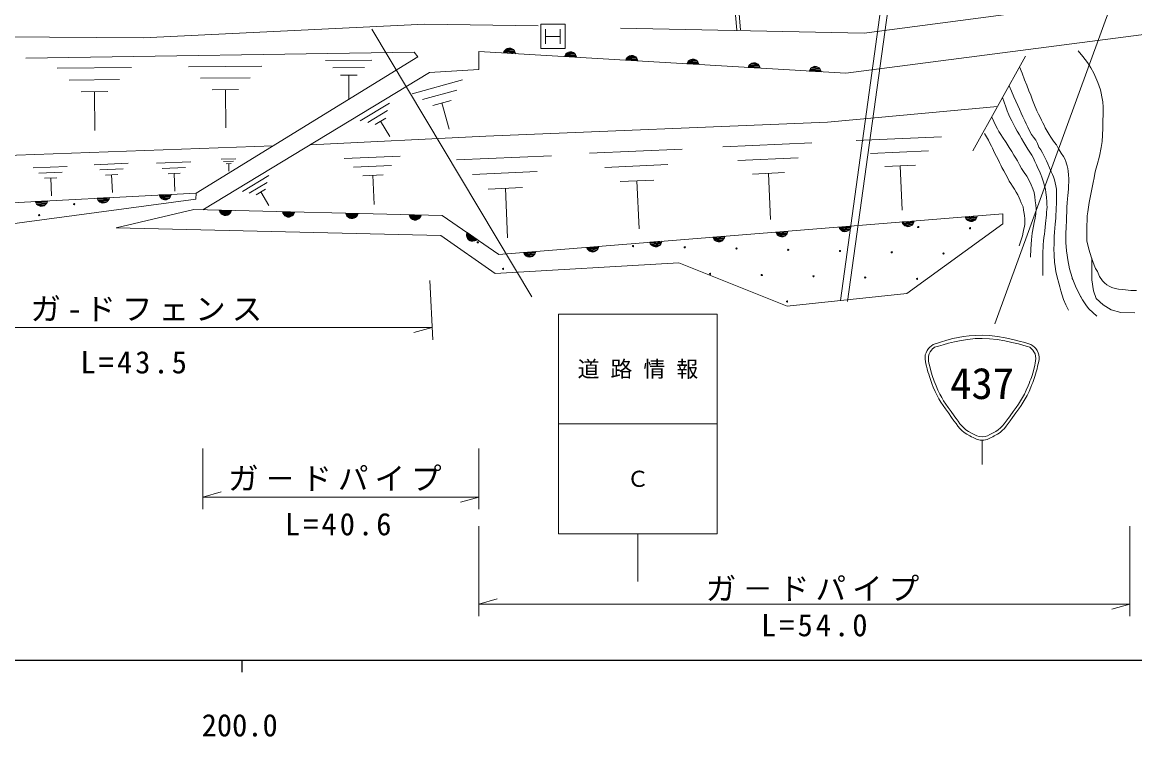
# Model space of a CAD drawing. Units: millimetres, scale not verified. Extents: x 40000 to 680000, y 20000 to 380000.
# Drawn here: x 250013 to 341192, y 198715 to 257288 of the extents above; entities that cross this region are included whole.
import ezdxf
from ezdxf.enums import TextEntityAlignment as Align

# ---------------------------------------------------------------- set-up
doc = ezdxf.new("R2010")
doc.units = ezdxf.units.MM
doc.header["$LTSCALE"] = 1000
for name, color, linetype, lineweight in [('M-BGD', 7, 'Continuous', 13), ('M-STR-HTXT', 7, 'Continuous', 13), ('M-STR-STRC', 7, 'Continuous', 13), ('M-TTL-BAND', 7, 'Continuous', 25)]:
    doc.layers.add(name, color=color, linetype=linetype, lineweight=lineweight)
doc.styles.add('ＭＳ ゴシック', font='')
doc.styles.get('ＭＳ ゴシック').set_extended_font_data('MS Gothic')

msp = doc.modelspace()

# ---------------------------------------------------------------- linework, layer by layer
at = {"layer": 'M-BGD'}
for p, q in [((324103, 285357), (317065, 234467)), ((324697, 285275), (317659, 234385)), ((292910, 256725), (292910, 255525)), ((294110, 256725), (294110, 255525)), ((317516, 253100), (348133, 257077)), ((292910, 256125), (294110, 256125)), ((250314, 254338), (282128, 254824)), ((287438, 254890), (287440, 253405)), ((317516, 253100), (287438, 254890)), ((290407, 254774), (289489, 254828)), ((289513, 254887), (290391, 254835)), ((290375, 254896), (289536, 254946)), ((289600, 255002), (290318, 254959)), ((290262, 255023), (289663, 255058)), ((289767, 255112), (290166, 255088)), ((295420, 254475), (294502, 254530)), ((294525, 254589), (295404, 254536)), ((295388, 254597), (294549, 254647)), ((294613, 254704), (295331, 254661)), ((295275, 254724), (294676, 254760)), ((294779, 254814), (295179, 254790)), ((299625, 254405), (300344, 254363)), ((300288, 254426), (299689, 254462)), ((299792, 254516), (300192, 254492)), ((327923, 246741), (332242, 254498)), ((252864, 253513), (258964, 253567)), ((263643, 253644), (269642, 253698)), ((274858, 254152), (278658, 254190)), ((278056, 253576), (275472, 253550)), ((300433, 254177), (299515, 254232)), ((299538, 254290), (300417, 254238)), ((300400, 254299), (299562, 254349)), ((305446, 253879), (304528, 253933)), ((304551, 253992), (305430, 253940)), ((305413, 254001), (304575, 254051)), ((304638, 254107), (305357, 254064)), ((305301, 254128), (304702, 254164)), ((304805, 254217), (305205, 254194)), ((310459, 253580), (309541, 253635)), ((309564, 253694), (310443, 253642)), ((310426, 253703), (309588, 253753)), ((309651, 253809), (310370, 253766)), ((310314, 253830), (309715, 253865)), ((309818, 253919), (310217, 253895)), ((314664, 253511), (315383, 253468)), ((315327, 253531), (314728, 253567)), ((314831, 253621), (315230, 253597)), ((257996, 252582), (253849, 252545)), ((268691, 252729), (264611, 252693)), ((276086, 252948), (277454, 252962)), ((276770, 252955), (276790, 250979)), ((281967, 251418), (286108, 252575)), ((315472, 253282), (314554, 253337)), ((314577, 253396), (315456, 253343)), ((315439, 253404), (314601, 253454)), ((265580, 251741), (267740, 251761)), ((266660, 251751), (266688, 248631)), ((285631, 251727), (282814, 250941)), ((254833, 251578), (257029, 251598)), ((255931, 251588), (255959, 248416)), ((283662, 250463), (285153, 250879)), ((277709, 249208), (280103, 250661)), ((279952, 250045), (278325, 249057)), ((284408, 250671), (285009, 248518)), ((278940, 248907), (279802, 249430)), ((279371, 249168), (280126, 247924)), ((270567, 247160), (243633, 246185)), ((307431, 247073), (314723, 247394)), ((318368, 247595), (325361, 247902)), ((276393, 246112), (280988, 246314)), ((285607, 245998), (293399, 246341)), ((296493, 246551), (304086, 246885)), ((324292, 246734), (319536, 246525)), ((250906, 245356), (253704, 245474)), ((255903, 245610), (258700, 245728)), ((261026, 245729), (263824, 245847)), ((263395, 245381), (261493, 245301)), ((266318, 246061), (267517, 246103)), ((267332, 245905), (266517, 245876)), ((266716, 245691), (267147, 245706)), ((266931, 245698), (266954, 245075)), ((280285, 245546), (277160, 245409)), ((302924, 245617), (297761, 245390)), ((313608, 246176), (308649, 245957)), ((320705, 245455), (323222, 245566)), ((321963, 245511), (322123, 241874)), ((253275, 245007), (251373, 244927)), ((251839, 244498), (252846, 244541)), ((252343, 244520), (252404, 243065)), ((258272, 245261), (256369, 245181)), ((256836, 244752), (257843, 244795)), ((257339, 244774), (257400, 243319)), ((261959, 244872), (262966, 244914)), ((262463, 244893), (262524, 243438)), ((268074, 243417), (270212, 244714)), ((277928, 244706), (279582, 244779)), ((278755, 244742), (278860, 242353)), ((292207, 245039), (286908, 244806)), ((309867, 244842), (312493, 244957)), ((311180, 244900), (311347, 241107)), ((270077, 244164), (268624, 243282)), ((269173, 243148), (269943, 243615)), ((288210, 243614), (291015, 243737)), ((289613, 243676), (289791, 239624)), ((299030, 244228), (301763, 244349)), ((300396, 244289), (300570, 240340)), ((251126, 242533), (252045, 242582)), ((256201, 242801), (257119, 242849)), ((257103, 242789), (256224, 242742)), ((256247, 242683), (257086, 242727)), ((257029, 242664), (256310, 242626)), ((256373, 242570), (256972, 242601)), ((256876, 242536), (256476, 242515)), ((261275, 243069), (262194, 243117)), ((262177, 243056), (261298, 243010)), ((261322, 242951), (262160, 242995)), ((262104, 242932), (261385, 242894)), ((261448, 242838), (262047, 242869)), ((261950, 242804), (261551, 242783)), ((269558, 243381), (270233, 242270)), ((252028, 242521), (251149, 242474)), ((251172, 242415), (252011, 242460)), ((251954, 242397), (251235, 242359)), ((251298, 242302), (251898, 242333)), ((251801, 242268), (251401, 242247)), ((266199, 241814), (267119, 241792)), ((267098, 241733), (266218, 241754)), ((266236, 241693), (267076, 241673)), ((267015, 241615), (266295, 241632)), ((271384, 241690), (272304, 241668)), ((272283, 241608), (271403, 241629)), ((266354, 241571), (266953, 241556)), ((266852, 241499), (266452, 241508)), ((271421, 241569), (272261, 241549)), ((272200, 241490), (271480, 241508)), ((271539, 241446), (272138, 241432)), ((272037, 241374), (271637, 241384)), ((276569, 241565), (277489, 241543)), ((277468, 241484), (276588, 241505)), ((276606, 241444), (277446, 241424)), ((277385, 241366), (276665, 241383)), ((276723, 241322), (277323, 241307)), ((277222, 241250), (276822, 241259)), ((281754, 241441), (282674, 241419)), ((282652, 241359), (281773, 241380)), ((281791, 241320), (282631, 241300)), ((282570, 241241), (281850, 241259)), ((281908, 241197), (282508, 241183)), ((282407, 241125), (282007, 241135)), ((322162, 240856), (323079, 240930)), ((323064, 240869), (322186, 240798)), ((322211, 240740), (323048, 240807)), ((322993, 240743), (322276, 240685)), ((327331, 241272), (328248, 241346)), ((328233, 241284), (327356, 241214)), ((327381, 241156), (328218, 241223)), ((328163, 241158), (327446, 241101)), ((327510, 241046), (328108, 241094)), ((328013, 241026), (327615, 240994)), ((286435, 239851), (287129, 239377)), ((287179, 239415), (286453, 239912)), ((286470, 239973), (287229, 239453)), ((311822, 240025), (312739, 240099)), ((312724, 240038), (311847, 239967)), ((311872, 239909), (312709, 239976)), ((312654, 239912), (311936, 239854)), ((312001, 239799), (312599, 239847)), ((316992, 240441), (317909, 240515)), ((317894, 240453), (317017, 240383)), ((317041, 240324), (317879, 240392)), ((317824, 240327), (317106, 240270)), ((317171, 240215), (317769, 240263)), ((317674, 240195), (317275, 240163)), ((322340, 240630), (322938, 240678)), ((322844, 240610), (322445, 240578)), ((287045, 239361), (286451, 239768)), ((286467, 239684), (286962, 239346)), ((286845, 239353), (286515, 239578)), ((301483, 239194), (302400, 239268)), ((302384, 239207), (301507, 239136)), ((301532, 239078), (302369, 239145)), ((302314, 239081), (301597, 239023)), ((301661, 238968), (302259, 239016)), ((302164, 238948), (301766, 238916)), ((306652, 239610), (307569, 239684)), ((307554, 239622), (306677, 239552)), ((306702, 239493), (307539, 239561)), ((307484, 239496), (306766, 239438)), ((306831, 239383), (307429, 239431)), ((307334, 239364), (306936, 239332)), ((312504, 239779), (312105, 239747)), ((291143, 238363), (292060, 238437)), ((292045, 238376), (291168, 238305)), ((291192, 238247), (292030, 238314)), ((291975, 238250), (291257, 238192)), ((291322, 238137), (291920, 238185)), ((291825, 238117), (291426, 238085)), ((296313, 238779), (297230, 238853)), ((297215, 238791), (296337, 238721)), ((296362, 238662), (297199, 238730)), ((297144, 238665), (296427, 238607)), ((296492, 238552), (297089, 238601)), ((296995, 238533), (296596, 238501))]:
    msp.add_line(p, q, dxfattribs=at)
for points in [[(299054, 256799), (319004, 256405), (346840, 260075)], [(233396, 257154), (248394, 256099), (259924, 255997), (283001, 257126), (292306, 256994)], [(234573, 255078), (238551, 252995), (246496, 242349), (264269, 243287), (264249, 242797), (246099, 240343), (237575, 251889), (232222, 255017)], [(282128, 254824), (282428, 254453), (264269, 243287)], [(336542, 254954), (336931, 254481), (337319, 253975), (337593, 253563), (337837, 253112), (337995, 252733), (338153, 252335), (338273, 252055), (338383, 251760), (338449, 251480), (338498, 251184), (338565, 250761), (338613, 250321), (338612, 249758), (338585, 249170), (338573, 248606), (338556, 248019), (338514, 247524), (338441, 247012), (338292, 246311), (338103, 245588), (338011, 245243), (337926, 244881), (337859, 244520), (337794, 244144), (337710, 243739), (337617, 243319), (337535, 242923), (337455, 242509), (337391, 242142), (337337, 241758), (337304, 241421), (337280, 241069), (337267, 240623), (337258, 240157), (337251, 239761), (337277, 239354), (337342, 239030), (337435, 238697), (337542, 238339), (337654, 237966), (337745, 237667), (337857, 237363), (337987, 237107), (338129, 236842), (338312, 236451), (338544, 236077), (338708, 235919), (338902, 235775), (339099, 235650), (339314, 235545), (339584, 235467), (339872, 235417), (340154, 235377), (340446, 235341), (340882, 235307), (341336, 235284)], [(331757, 253627), (331954, 253103), (332163, 252560), (332337, 252127), (332517, 251676), (332662, 251301), (332812, 250910), (332985, 250479), (333176, 250035), (333308, 249743), (333456, 249445), (333560, 249252), (333665, 249050), (333757, 248849), (333853, 248641), (334010, 248370), (334183, 248094), (334317, 247860), (334466, 247622), (334617, 247429), (334770, 247226), (334883, 247029), (334996, 246820), (335167, 246557), (335345, 246283), (335449, 246079), (335543, 245859), (335605, 245694), (335656, 245519), (335695, 245308), (335722, 245086), (335758, 244776), (335782, 244454), (335778, 244179), (335764, 243893), (335755, 243623), (335740, 243344), (335713, 243089), (335680, 242825), (335647, 242488), (335626, 242136), (335614, 241747), (335605, 241342), (335590, 240962), (335571, 240567), (335548, 239901), (335553, 239209), (335571, 238891), (335600, 238560), (335641, 238196), (335694, 237818), (335844, 237077), (336053, 236350), (336074, 236288), (336107, 236195), (336389, 235514), (336739, 234830), (336754, 234804), (336769, 234777), (336911, 234540), (337064, 234298), (337236, 234048), (337432, 233801), (337744, 233491), (338095, 233193)], [(264821, 241909), (283394, 253181), (287440, 253405)], [(330897, 252084), (331081, 251636), (331277, 251174), (331433, 250827), (331596, 250467), (331733, 250154), (331878, 249830), (332022, 249529), (332173, 249217), (332302, 248953), (332432, 248675), (332566, 248379), (332727, 248086), (332903, 247856), (333081, 247615), (333213, 247343), (333344, 247056), (333487, 246830), (333639, 246596), (333748, 246373), (333851, 246136), (333954, 245916), (334063, 245688), (334205, 245361), (334352, 245020), (334442, 244819), (334529, 244608), (334606, 244368), (334670, 244113), (334723, 243865), (334765, 243606), (334789, 243262), (334788, 242902), (334778, 242642), (334765, 242372), (334752, 242089), (334741, 241795), (334731, 241517), (334718, 241229), (334703, 240986), (334682, 240734), (334649, 240408), (334617, 240069), (334599, 239730), (334587, 239377), (334578, 239059), (334573, 238729), (334587, 238191), (334625, 237631), (334661, 237251), (334717, 236858), (334822, 236386), (334957, 235901), (335047, 235594), (335141, 235274), (335242, 234920), (335362, 234556), (335546, 234127), (335767, 233691)], [(330361, 251120), (330491, 250739), (330628, 250343), (330741, 250025), (330873, 249701), (330991, 249456), (331118, 249202), (331244, 248927), (331382, 248646), (331554, 248362), (331740, 248070), (331917, 247762), (332098, 247439), (332263, 247168), (332441, 246890), (332601, 246645), (332759, 246384), (332886, 246138), (333007, 245877), (333127, 245601), (333257, 245317), (333379, 245073), (333498, 244816), (333580, 244584), (333655, 244340), (333727, 244106), (333800, 243863), (333865, 243600), (333916, 243323), (333955, 242950), (333982, 242560), (333998, 242353), (334005, 242138), (333989, 241935), (333967, 241723), (333951, 241494), (333937, 241255), (333913, 241022), (333884, 240780), (333851, 240486), (333817, 240180), (333785, 239912), (333751, 239633), (333721, 239352), (333695, 239058), (333677, 238795), (333666, 238521), (333665, 238248), (333666, 237965), (333663, 237604), (333657, 237229), (333655, 236883), (333657, 236522)], [(329950, 250383), (316022, 249100), (288020, 247957), (273604, 247239)], [(332652, 238020), (332680, 238726), (332731, 239459), (332795, 240002), (332891, 240562), (332958, 240884), (333030, 241221), (333098, 241595), (333125, 241986), (333093, 242309), (333042, 242646), (333006, 242985), (332948, 243330), (332835, 243640), (332689, 243955), (332525, 244316), (332335, 244678), (332120, 244982), (331901, 245300), (331742, 245601), (331583, 245919), (331445, 246152), (331294, 246389), (331105, 246692), (330911, 247008), (330648, 247438), (330365, 247878), (330214, 248098), (330063, 248331), (329938, 248554), (329818, 248793), (329644, 249145), (329465, 249512)], [(328882, 248171), (329038, 247905), (329193, 247624), (329314, 247379), (329438, 247124), (329525, 246953), (329617, 246775), (329737, 246535), (329862, 246285), (329990, 246041), (330117, 245785), (330207, 245581), (330305, 245370), (330468, 245098), (330639, 244817), (330767, 244549), (330903, 244273), (331036, 244065), (331182, 243851), (331326, 243609), (331468, 243353), (331599, 243126), (331725, 242886), (331808, 242689), (331893, 242483), (331967, 242322), (332034, 242153), (332086, 241893), (332119, 241615), (332154, 241412), (332185, 241200), (332191, 240979), (332175, 240748), (332147, 240548), (332109, 240342), (332054, 240069), (331987, 239786), (331866, 239375), (331723, 238952)], [(337663, 237935), (337663, 236162), (337807, 235270), (338037, 234637), (338613, 234119), (339246, 233716), (340051, 233486), (341202, 233457)]]:
    msp.add_lwpolyline(points, dxfattribs=at)
for points in [[(292510, 255125), (292510, 257125), (294510, 257125), (294510, 255125)], [(289446, 254771), (289493, 254888), (289558, 254984), (289664, 255078), (289768, 255132), (289890, 255165), (290050, 255156), (290167, 255108), (290263, 255043), (290357, 254937), (290411, 254833), (290444, 254711)], [(294458, 254472), (294506, 254590), (294571, 254686), (294677, 254780), (294781, 254834), (294903, 254867), (295062, 254857), (295180, 254810), (295276, 254744), (295370, 254639), (295424, 254535), (295457, 254413)], [(299471, 254174), (299518, 254292), (299584, 254388), (299690, 254482), (299794, 254536), (299916, 254569), (300075, 254559), (300193, 254512), (300289, 254446), (300383, 254340), (300437, 254237), (300470, 254115)], [(304484, 253876), (304531, 253993), (304597, 254090), (304703, 254184), (304806, 254237), (304929, 254270), (305088, 254261), (305206, 254214), (305302, 254148), (305396, 254042), (305450, 253939), (305483, 253816)], [(309497, 253578), (309544, 253695), (309610, 253791), (309716, 253885), (309819, 253939), (309941, 253972), (310101, 253962), (310219, 253915), (310315, 253849), (310409, 253744), (310463, 253640), (310495, 253518)], [(314510, 253279), (314557, 253397), (314623, 253493), (314729, 253587), (314832, 253641), (314954, 253674), (315114, 253664), (315231, 253617), (315328, 253551), (315422, 253446), (315476, 253342), (315508, 253220)], [(252082, 242644), (252048, 242522), (251993, 242419), (251899, 242314), (251802, 242248), (251684, 242202), (251524, 242194), (251403, 242227), (251299, 242282), (251194, 242377), (251129, 242473), (251083, 242591)], [(257156, 242911), (257123, 242790), (257068, 242687), (256973, 242581), (256876, 242516), (256759, 242470), (256599, 242462), (256477, 242495), (256374, 242550), (256269, 242644), (256204, 242741), (256158, 242859)], [(262231, 243179), (262197, 243057), (262143, 242954), (262048, 242849), (261951, 242784), (261834, 242738), (261674, 242729), (261552, 242763), (261449, 242817), (261344, 242912), (261278, 243009), (261232, 243126)], [(264068, 241925), (284436, 241437), (289084, 238258), (330370, 241576), (330370, 240771), (322515, 235045), (312697, 234004), (303836, 237571), (288786, 236689), (284311, 239801), (257720, 240431)], [(267160, 241851), (267118, 241732), (267055, 241634), (266953, 241536), (266851, 241479), (266731, 241441), (266571, 241445), (266452, 241488), (266353, 241551), (266255, 241653), (266198, 241754), (266161, 241875)], [(272346, 241727), (272303, 241608), (272240, 241509), (272138, 241412), (272036, 241354), (271916, 241317), (271756, 241321), (271637, 241364), (271538, 241426), (271440, 241528), (271383, 241630), (271346, 241751)], [(277531, 241602), (277488, 241483), (277425, 241385), (277323, 241287), (277221, 241230), (277101, 241193), (276940, 241196), (276822, 241239), (276723, 241302), (276625, 241404), (276568, 241506), (276531, 241626)], [(282715, 241478), (282673, 241359), (282610, 241260), (282508, 241163), (282406, 241105), (282286, 241068), (282126, 241072), (282006, 241115), (281908, 241177), (281810, 241280), (281753, 241381), (281716, 241502)], [(323114, 240993), (323084, 240870), (323032, 240766), (322940, 240658), (322845, 240590), (322729, 240541), (322569, 240528), (322446, 240558), (322342, 240610), (322234, 240702), (322166, 240797), (322117, 240913)], [(328284, 241409), (328253, 241286), (328202, 241181), (328110, 241074), (328015, 241006), (327898, 240956), (327739, 240944), (327616, 240974), (327512, 241025), (327404, 241117), (327336, 241212), (327287, 241328)], [(287296, 239480), (287196, 239404), (287090, 239355), (286951, 239329), (286834, 239336), (286713, 239371), (286581, 239461), (286504, 239562), (286455, 239668), (286429, 239807), (286436, 239923), (286471, 240045)], [(312774, 240162), (312744, 240039), (312692, 239935), (312601, 239827), (312506, 239759), (312389, 239710), (312230, 239697), (312107, 239727), (312002, 239779), (311895, 239871), (311827, 239966), (311777, 240082)], [(317944, 240578), (317914, 240455), (317862, 240350), (317770, 240243), (317675, 240175), (317559, 240125), (317400, 240113), (317277, 240143), (317172, 240194), (317065, 240286), (316997, 240381), (316947, 240497)], [(297265, 238916), (297235, 238793), (297183, 238688), (297091, 238581), (296996, 238513), (296880, 238463), (296720, 238450), (296598, 238481), (296493, 238532), (296385, 238624), (296318, 238719), (296268, 238835)], [(302435, 239331), (302404, 239208), (302353, 239104), (302261, 238996), (302166, 238928), (302050, 238879), (301890, 238866), (301767, 238896), (301663, 238948), (301555, 239040), (301487, 239135), (301438, 239251)], [(307604, 239747), (307574, 239624), (307522, 239519), (307431, 239412), (307336, 239344), (307219, 239294), (307060, 239281), (306937, 239312), (306833, 239364), (306725, 239455), (306657, 239550), (306608, 239666)], [(292095, 238500), (292065, 238377), (292013, 238273), (291921, 238165), (291827, 238097), (291710, 238048), (291551, 238035), (291428, 238065), (291323, 238117), (291216, 238209), (291148, 238304), (291098, 238420)]]:
    msp.add_lwpolyline(points, close=True, dxfattribs=at)
for centre in [(254261, 242375), (251398, 241480), (323448, 240500), (327690, 240398), (287345, 239245), (300069, 238940), (304311, 238838), (308552, 238736), (312794, 238634), (317035, 238532), (321276, 238430), (325518, 238329), (289415, 237073), (306381, 236666), (310622, 236564), (314863, 236462), (319105, 236361), (323346, 236259), (312692, 234393)]:
    msp.add_circle(centre, 50, dxfattribs=at)
at = {"layer": 'M-STR-HTXT'}
for p, q in [((283666, 231262), (283407, 236121)), ((237822, 232262), (283613, 232262)), ((283613, 232262), (282113, 231842)), ((264821, 222333), (264821, 217369)), ((287440, 222333), (287440, 217369)), ((264821, 218369), (266321, 218800)), ((287440, 218369), (264821, 218369)), ((287440, 218369), (285940, 217938)), ((287438, 215974), (287438, 208594)), ((340801, 215974), (340801, 208594)), ((287438, 209594), (288938, 210026)), ((287438, 209594), (340801, 209594)), ((340801, 209594), (339301, 209163))]:
    msp.add_line(p, q, dxfattribs=at)
at = {"layer": 'M-STR-STRC'}
for p, q in [((308876, 256654), (308393, 262238)), ((329731, 232571), (339397, 259093)), ((291768, 234775), (278665, 256719)), ((293972, 233361), (306972, 233361)), ((293972, 233361), (293972, 215361)), ((306972, 233361), (306972, 215361)), ((293972, 224361), (306972, 224361)), ((328682, 223025), (328682, 221025)), ((293972, 215361), (306972, 215361)), ((300472, 215361), (300472, 211446))]:
    msp.add_line(p, q, dxfattribs=at)
msp.add_lwpolyline([(308577, 256628), (308094, 262222), (308393, 262238)], dxfattribs=at)
for points, knots in [([(324682, 230881), (326382, 231411), (327093, 231636), (328682, 231630), (330272, 231623), (332444, 230955), (332682, 230881)], [0, 0, 0, 0, 1, 1, 1, 2, 2, 2, 2]), ([(324682, 230881), (324446, 230734), (324334, 230612), (324182, 230381), (323861, 229891), (324048, 229457), (324182, 228881)], [0, 0, 0, 0, 1, 1, 1, 2, 2, 2, 2]), ([(324780, 230643), (325517, 230872), (327131, 231375), (328682, 231375), (330233, 231375), (332346, 230723), (332584, 230650)], [0, 0, 0, 0, 1, 1, 1, 2, 2, 2, 2]), ([(332682, 230881), (332919, 230734), (333031, 230612), (333182, 230381), (333503, 229891), (333317, 229457), (333182, 228881)], [0, 0, 0, 0, 1, 1, 1, 2, 2, 2, 2]), ([(324776, 230646), (324721, 230598), (324542, 230441), (324432, 230278), (324145, 229851), (324364, 229139), (324420, 228960)], [0, 0, 0, 0, 1, 1, 1, 2, 2, 2, 2]), ([(332586, 230650), (332641, 230601), (332821, 230442), (332932, 230278), (333220, 229851), (333000, 229137), (332944, 228959)], [0, 0, 0, 0, 1, 1, 1, 2, 2, 2, 2]), ([(324182, 228881), (324362, 228183), (324450, 227953), (324682, 227381), (325111, 226326), (325420, 225972), (326182, 224881)], [0, 0, 0, 0, 1, 1, 1, 2, 2, 2, 2]), ([(324420, 228960), (324596, 228274), (324683, 228049), (324911, 227486), (325335, 226441), (325642, 226090), (326397, 225010)], [0, 0, 0, 0, 1, 1, 1, 2, 2, 2, 2]), ([(332945, 228960), (332768, 228274), (332682, 228049), (332454, 227486), (332030, 226441), (331723, 226090), (330968, 225010)], [0, 0, 0, 0, 1, 1, 1, 2, 2, 2, 2]), ([(333182, 228881), (333002, 228183), (332915, 227953), (332682, 227381), (332254, 226326), (331945, 225972), (331182, 224881)], [0, 0, 0, 0, 1, 1, 1, 2, 2, 2, 2]), ([(326182, 224881), (326732, 224155), (326941, 223752), (327682, 223381), (328053, 223196), (328268, 223025), (328682, 223025), (329097, 223025), (329312, 223196), (329682, 223381), (330423, 223752), (330633, 224155), (331182, 224881)], [0, 0, 0, 0, 1, 1, 1, 2, 2, 2, 3, 3, 3, 4, 4, 4, 4]), ([(326359, 225058), (326894, 224351), (327094, 223951), (327819, 223598), (328141, 223441), (328324, 223290), (328682, 223290), (329040, 223290), (329224, 223441), (329545, 223598), (330271, 223951), (330471, 224351), (331006, 225058)], [0, 0, 0, 0, 1, 1, 1, 2, 2, 2, 3, 3, 3, 4, 4, 4, 4])]:
    msp.add_open_spline(points, degree=3, knots=knots, dxfattribs=at)
at = {"layer": 'M-TTL-BAND'}
for p, q in [((40000, 205000), (579000, 205000)), ((268000, 205000), (268000, 204000))]:
    msp.add_line(p, q, dxfattribs=at)

# ---------------------------------------------------------------- texts
at = {"layer": 'M-STR-HTXT', "char_height": 1833, "attachment_point": 7, "style": 'ＭＳ ゴシック'}
for s, insert in [('\\T1.2;ガ-ドフェンス', (250684, 232762)), ('\\T1.2;L=43.5', (254780, 228470)), ('\\T1.2;ガ－ドパイプ', (266884, 218864)), ('\\T1.2;L=40.6', (271542, 215198)), ('\\T1.2;ガ－ドパイプ', (306030, 209832)), ('\\T1.2;L=54.0', (310561, 206922))]:
    msp.add_mtext(s, dxfattribs=dict(at, insert=insert))
at = {"layer": 'M-STR-STRC', "style": 'ＭＳ ゴシック'}
for s, p in [('道 路 情 報', (300472, 228861)), ('Ｃ', (300472, 219861))]:
    msp.add_text(s, height=1320, dxfattribs=at).set_placement(p, align=Align.MIDDLE_CENTER)
msp.add_text('437', height=2566, dxfattribs=at).set_placement((328682, 225631), align=Align.BOTTOM_CENTER)
at = {"layer": 'M-TTL-BAND', "style": 'ＭＳ ゴシック'}
msp.add_text('200.0', height=1833, dxfattribs=at).set_placement((264719, 198195), align=Align.BOTTOM_LEFT)

doc.saveas('drawing.dxf')
